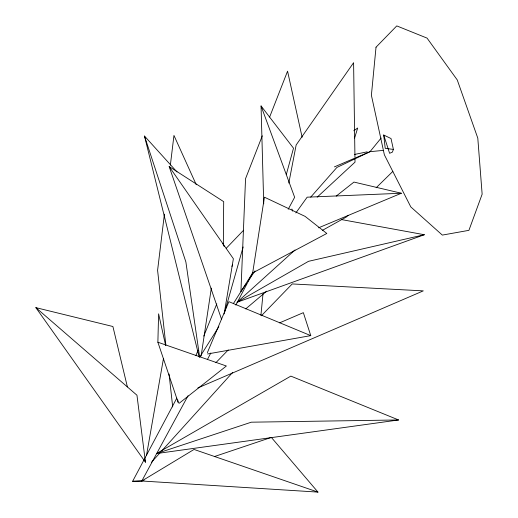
<?xml version="1.0" encoding="UTF-8"?>
<svg xmlns="http://www.w3.org/2000/svg" width="518" height="518" viewBox="0 0 518 518"><rect width="100%" height="100%" fill="white"/><g stroke="black" fill="none" stroke-linecap="round" stroke-linejoin="round"><path stroke-width="0.78" d="M223.342 244.405L223.692 201.657L169.159 166.537L221.646 319.574M178.321 402.978L157.88 342.223L158.599 313.843L165.611 345.389M260.91 315.358L263.027 293.68M164.413 214.115L157.595 270.325L165.857 345.059M170.357 165.138L173.957 135.431L196.257 184.725M201.126 355.97L211.331 288.099M224.145 313.96L233.372 258.735L169.159 166.537M146.458 455.633L163.468 358.514M288.804 183.048L296.154 144.975L353.6 62.697L354.947 157.284M286.286 174.611L293.505 148.2L261.059 105.95L263.72 203.788M224.695 311.978L243.156 246.95M354.584 138.047L357.692 127.998L353.749 130.795M393.389 149.411L392.391 152.137L389.601 153.302L383.702 135.01L391.019 138.539L393.389 149.411L385.224 148.342L383.702 135.01M262.296 135.82L245.551 178.665L240.915 291.602L246.38 283.586M269.638 117.029L287.561 71.173L302.13 137.257M195.921 355.568L198.044 350.323M203.788 336.091L216.796 303.878M231.922 266.42L232.53 264.918M207.368 352.635L228.885 301.67L310.768 335.632L303.347 312.658L279.571 322.863M207.459 359.427L210.82 352.991M235.845 305.102L252.654 272.934L264.42 197.19L305.102 216.382L326.819 233.463L252.654 272.934L233.391 303.574M214.607 456.494L271.335 437.406L317.968 492.1L141.79 480.995L132.627 481.306L143.959 459.971M144.716 458.547L176.819 398.096M288.196 209.278L294.645 197.287L261.059 105.95M188.04 395.746L141.79 480.995L132.627 481.306M199.585 357.362L218.842 326.722M247.746 281.578L255.037 270.888M295.856 212.937L307.161 197.177L401.366 193.24L318.596 227.81M381.157 138.015L370.014 151.677L336.862 167.469L310.709 197.144M151.392 462.367L160.599 452.175M161.681 450.977L232.634 372.436M226.243 248.284L243.583 230.238M215.915 362.652L228.257 349.922M261.363 315.773L292.223 283.942L423.297 290.87L197.85 387.937M348.057 215.326L346.335 217.016L322.3 230.413M376.185 187.736L392.832 171.406M317.165 197.177L355.018 162.134L354.972 158.897M341.155 219.515L424.339 234.725L237.102 302.247L295.027 249.967M245.72 308.903L266.686 291.161M336.201 196.115L353.962 182.077L401.366 193.24M179.209 403.244L226.372 366.006L157.88 342.223M156.488 453.561L290.851 376.113L398.575 419.962L156.488 453.561L251.321 422.189L398.575 419.962M237.102 302.247L308.501 261.325L424.339 234.725M334.421 166.88L370.014 151.677L383.255 150.395M144.088 480.225L141.79 480.995L194.049 449.443L317.968 492.1M354.48 154.468L367.152 151.839M207.543 353.969L310.768 335.632M35.859 307.64L136.959 395.228L145.441 462.211L35.859 307.64L112.905 326.515L127.389 386.914M199.119 356.863L144.49 136.046L177.001 171.957M222.876 243.583L224.21 246.529M291.899 209.026L292.696 211.143M144.49 136.046L185.878 261.959L199.592 356.779M144.69 459.077L145.441 462.211M177.7 399.799L178.231 402.162M169.056 373.983L172.701 406.934M376.023 47.203L371.393 95.254L384.362 154.791L410.806 206.922L442.327 235.088L468.92 230.342L482.141 194.205L477.797 138.138L457.258 79.947L427.052 38.105L396.769 25.9L376.023 47.203"/></g></svg>
